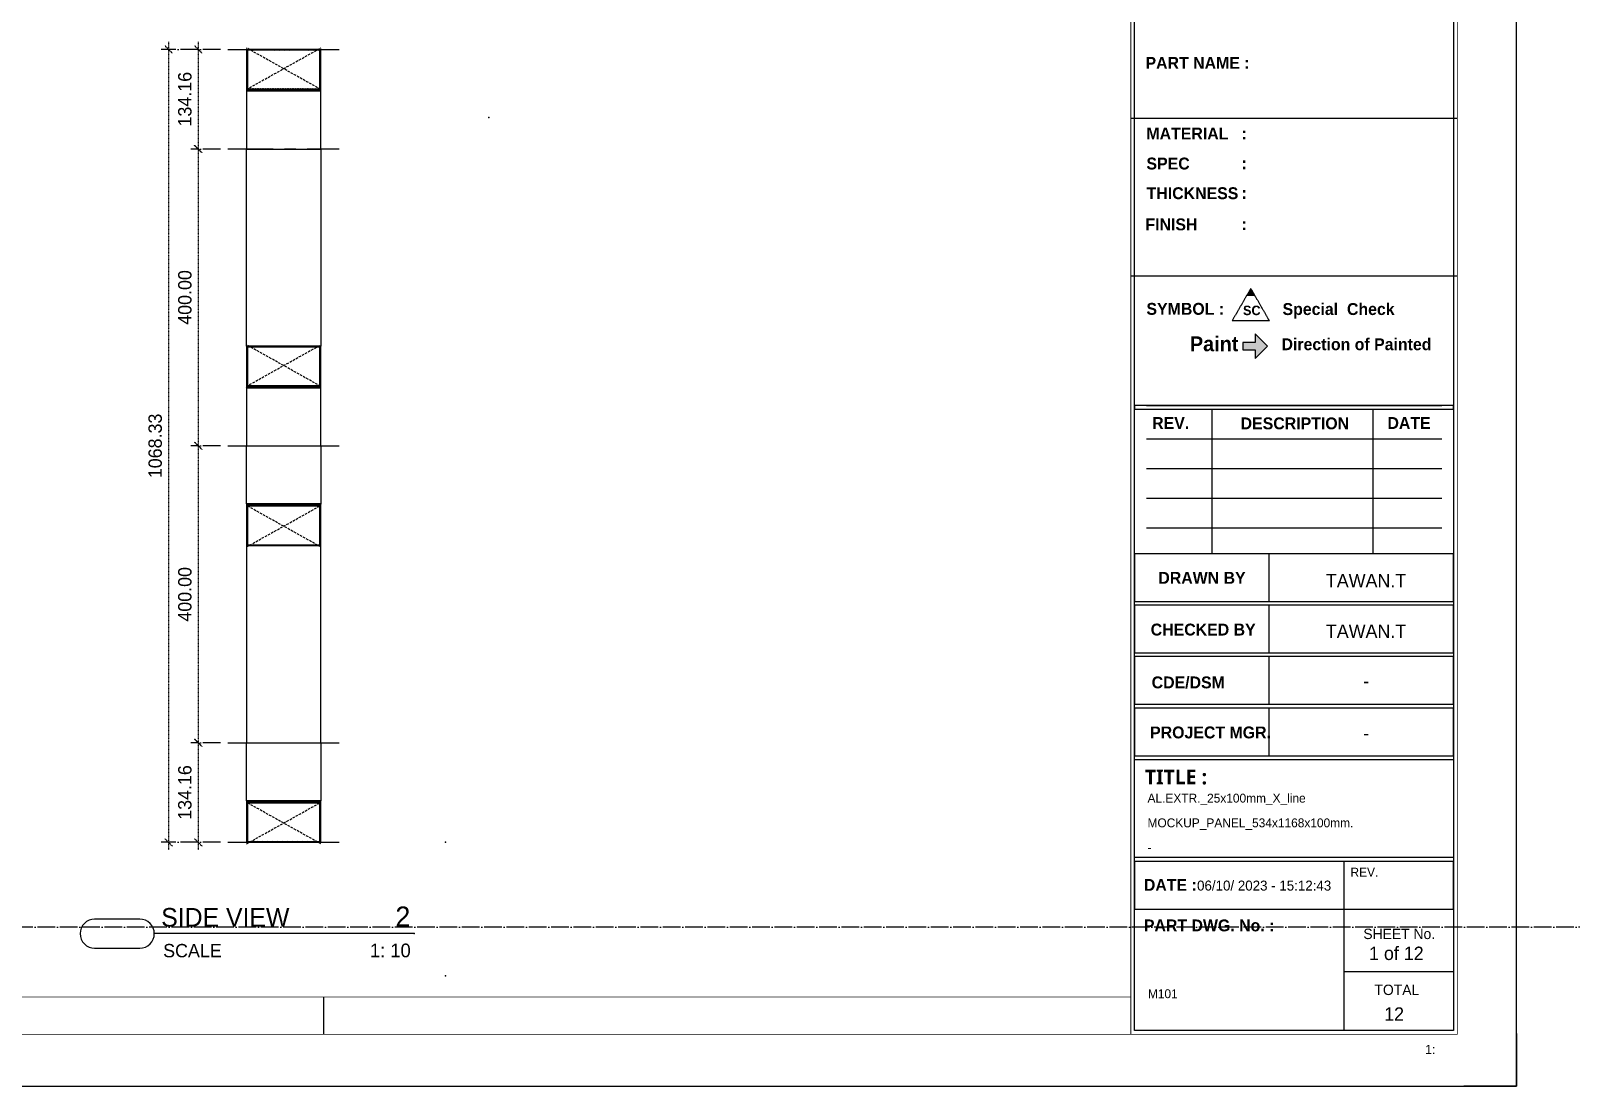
# Model space of a CAD drawing. Header units: millimetres. Extents: x -244126 to 368105, y -173968 to 259060.
# Drawn here: x 5397 to 7473, y 3898 to 5320 of the extents above; entities that cross this region are included whole.
import ezdxf
from ezdxf.enums import TextEntityAlignment as Align

# ---------------------------------------------------------------- set-up
doc = ezdxf.new("R2010")
doc.units = ezdxf.units.MM
doc.header["$MEASUREMENT"] = 0
for name, pattern in [('005_GG_TA_LINE', [13.75, 5, -1.25, 1.25, -1.25, 5]), ('ACAD_ISO04W100', [30, 24, -3, 0, -3]), ('BORDER2', [22.225, 6.35, -3.175, 6.35, -3.175, 0, -3.175]), ('CENTER', [2, 1.25, -0.25, 0.25, -0.25]), ('HIDDEN', [9.525, 6.35, -3.175]), ('TA_GL_000.00010', [0.000275, 0.0001, -2.5e-05, 2.5e-05, -2.5e-05, 0.0001]), ('TA_GL_061.00000', [167.75, 61, -15.25, 15.25, -15.25, 61])]:
    doc.linetypes.add(name, pattern=pattern)
for name, color, linetype in [('000 - D I M', 6, 'Continuous'), ('000 - D I M 0.25', 6, 'Continuous'), ('000 - GRID', 8, 'CENTER'), ('000 - H A T C H', 8, 'Continuous'), ('000 - H I D D E N', 7, 'Continuous'), ('000 - L I N E 0.1', 1, 'Continuous'), ('000 - SYMBOL CON', 1, 'Continuous'), ('000 - T E X T', 4, 'Continuous'), ('000 - TITLEBLOCK', 4, 'Continuous'), ('000 - WIPEOUT', 250, 'Continuous'), ('002 - STRUCTURAL STEEL', 4, 'Continuous'), ('A04_TUBE SERIES', 7, 'Continuous'), ('FL-Support ii', 5, 'Continuous'), ('T E X T', 4, 'Continuous')]:
    doc.layers.add(name, color=color, linetype=linetype)
doc.styles.add('BROWALLIA', font='BrowalliaUPC.ttf')
doc.styles.add('Cetury Gothic', font='GOTHIC.TTF')
doc.styles.add('CORDIA', font='cordia.shx')
doc.styles.add('MtXpl_BrowalliaUPC', font='BrowalliaUPC.ttf')
doc.styles.add('MtXpl_Century_Gothic', font='GOTHICB.TTF')
doc.styles.add('MtXpl_Malgun_Gothic', font='malgunbd.ttf')
doc.styles.add('TA', font='Cordia New.ttf', dxfattribs={"height": 4.5})
doc.dimstyles.new('DIM E-E', dxfattribs={"dimscale": 2, "dimtxt": 0.18, "dimasz": 0.1, "dimexe": 0.1, "dimexo": 0.1, "dimgap": 0.09, "dimtad": 1, "dimtoh": 1, "dimzin": 0, "dimdsep": 46, "dimtxsty": 'CORDIA', "dimblk": 'OBLIQUE', "dimcen": 0.1, "dimdle": 0.1, "dimclrd": 40, "dimclre": 140, "dimclrt": 3, "dimadec": 0, "dimazin": 0, "dimtfac": 1, "dimtix": 1, "dimtmove": 2, "dimatfit": 3, "dimfxl": 1, "dimtolj": 1, "dimtzin": 0, "dimarcsym": 0})

# ---------------------------------------------------------------- blocks, each defined once
blk = doc.blocks.new('A$Cfd196da9')
at = {"color": 0, "linetype": 'ByBlock', "const_width": 0.1}
blk.add_lwpolyline([(-143.5, -98), (96.5, -98), (96.5, 99), (-143.5, 99)], close=True, dxfattribs=at)
blk = doc.blocks.new('*U1673')
h = blk.add_hatch(color=150)
h.dxf.hatch_style = 1
h.paths.add_polyline_path([(2611.7, 1074.8), (2605.9, 1064.8), (2617.5, 1064.8)])
at = {"layer": 'FL-Support ii'}
blk.add_hatch(color=1, dxfattribs=at).paths.add_polyline_path([(2617.6, 1002.1), (2617.6, 1013.8), (2634.3, 997.1), (2617.6, 980.4), (2617.6, 992.1), (2600.9, 992.1), (2600.9, 1002.1)])
at = {"color": 3, "linetype": 'Continuous'}
for p, q in [((2890, 1303.6), (2450, 1303.6)), ((2890, 1303.6), (2450, 1303.6)), ((2890, 1091.2), (2450, 1091.2)), ((2559, 912.3), (2559, 717.3)), ((2776, 912.3), (2776, 717.3)), ((2471, 872.3), (2869, 872.3)), ((2636.2, 717.3), (2636.2, 653)), ((2636.2, 648), (2636.2, 583.8)), ((2636.2, 578.8), (2636.2, 514.5)), ((2636.2, 509.5), (2636.2, 445.2)), ((2737, 302.9), (2737, 238.6)), ((2737, 238.6), (2737, 75)), ((2737, 154.3), (2885, 154.3))]:
    blk.add_line(p, q, dxfattribs=at)
at = {"color": 8, "linetype": 'Continuous'}
for p, q in [((2471, 917.3), (2869, 917.3)), ((2471, 832.3), (2869, 832.3)), ((2471, 792.3), (2869, 792.3)), ((2471, 752.3), (2869, 752.3))]:
    blk.add_line(p, q, dxfattribs=at)
at = {"color": 150, "linetype": 'HIDDEN', "ltscale": 0.1}
blk.add_lwpolyline([(2586.7, 1031.5), (2636.7, 1031.5), (2611.7, 1074.8), (2586.7, 1031.5)], dxfattribs=at)
at = {"color": 3, "linetype": 'Continuous'}
for points in [[(2885, 912.3), (2885, 917.3), (2455, 917.3), (2455, 912.3)], [(2885, 653), (2885, 717.3), (2455, 717.3), (2455, 653)], [(2885, 583.8), (2885, 648), (2455, 648), (2455, 583.8)], [(2885, 514.5), (2885, 578.8), (2455, 578.8), (2455, 514.5)], [(2885, 445.2), (2885, 509.5), (2455, 509.5), (2455, 445.2)], [(2885, 440.2), (2885, 307.9), (2455, 307.9), (2455, 440.2)], [(2885, 238.6), (2885, 302.9), (2455, 302.9), (2455, 238.6)], [(2885, 238.6), (2885, 75), (2455, 75), (2455, 238.6)]]:
    blk.add_lwpolyline(points, close=True, dxfattribs=at)
blk.add_point((1585, 1305))
at = {"layer": '000 - L I N E 0.1', "color": 21, "linetype": 'Continuous'}
blk.add_lwpolyline([(2970, 71.2), (2970, 0), (2898.8, 0)], dxfattribs=at)
at = {"layer": '000 - T E X T', "color": 3}
blk.add_line((1362.3, 70), (1362.3, 120), dxfattribs=at)
at = {"layer": '000 - T E X T', "color": 3, "const_width": 1}
blk.add_lwpolyline([(2890, 70), (2450, 70), (2450, 2040), (2890, 2040)], close=True, dxfattribs=at)
at = {"layer": '000 - T E X T', "color": 3}
blk.add_lwpolyline([(2885, 75), (2455, 75), (2455, 2035), (2885, 2035)], close=True, dxfattribs=at)
at = {"layer": '000 - T E X T', "color": 3, "const_width": 1}
blk.add_lwpolyline([(50, 120), (2450, 120)], dxfattribs=at)
at = {"layer": '000 - TITLEBLOCK', "color": 250}
blk.add_lwpolyline([(0, 0), (2970, 0), (2970, 2100), (0, 2100)], close=True, dxfattribs=at)
at = {"layer": 'FL-Support ii', "color": 5}
blk.add_lwpolyline([(2617.6, 980.4), (2634.3, 997.1), (2617.6, 1013.8), (2617.6, 1002.1), (2600.9, 1002.1), (2600.9, 992.1), (2617.6, 992.1)], close=True, dxfattribs=at)
at = {"layer": '000 - T E X T', "color": 3, "xscale": 10, "yscale": 10, "zscale": 10}
blk.add_blockref('A$Cfd196da9', (1485, 1050), dxfattribs=at)
at = {"color": 4, "style": 'Cetury Gothic'}
blk.add_text(' 1:', height=12.51, dxfattribs=at).set_placement((2842, 43.2))
at = {"color": 4, "style": 'TA'}
blk.add_attdef('PAPER_SIZE', text='', height=12.5, dxfattribs=at).set_placement((2843, 49.9), align=Align.MIDDLE_RIGHT)
blk.add_attdef('SCALE_SIZE', text='', height=12.5, dxfattribs=at).set_placement((2867.6, 50.1), align=Align.MIDDLE_LEFT)
at = {"layer": '000 - D I M 0.25', "color": 2, "insert": (2595, 1010.2), "char_height": 20, "width": 671.136, "attachment_point": 3, "style": 'BROWALLIA'}
blk.add_mtext('{\\fBrowalliaUPC|b1|i0|c222|p34;Paint}', dxfattribs=at)
at = {"layer": '000 - T E X T', "linetype": '005_GG_TA_LINE', "insert": (2534.3, 277), "char_height": 13.438, "attachment_point": 1, "style": 'Cetury Gothic'}
blk.add_mtext(' 06/10/ 2023 - 15:12:43 ', dxfattribs=at)
at = {"layer": '000 - T E X T', "color": 250, "style": 'TA'}
for tag, height, p in [('SUPERLINK', 10, (86.3, 2078.8)), ('NAMEFILE', 10, (86.3, 2058.8)), ('SC', 200, (16.8, 1876.1))]:
    blk.add_attdef(tag, text='', height=height, dxfattribs=at).set_placement(p, align=Align.MIDDLE_LEFT)
at = {"layer": '000 - T E X T', "color": 4, "style": 'TA'}
for tag, height, p in [('NAME_JOB_1', 10, (2618.3, 1691.3)), ('NAME_JOB_2', 10, (2618.3, 1669.4)), ('NAME_PROJECT_1', 15, (2469, 1594.8)), ('NAME_PROJECT_2', 15, (2469, 1557.8)), ('NAME_PROJECT_3', 15, (2469, 1520.8)), ('CODE_VALUE_1', 9.5, (2605.7, 1445.6)), ('CODE_VALUE_2', 9.5, (2605.7, 1415.6)), ('PART_NAME_VALUE_1', 9.5, (2605.7, 1379.4)), ('PART_NAME_VALUE_2', 9.5, (2605.7, 1349.4)), ('PART_NAME_VALUE_3', 9.5, (2605.7, 1319.4)), ('MATTERIAL_VALUE_1', 18, (2609.8, 1284.5)), ('SPEC_VALUE', 18, (2609.8, 1243.4)), ('THICKNESS_VALUE', 18, (2609.8, 1202.6)), ('COATING_VALUE_1', 18, (2609.8, 1162.5)), ('COATING_VALUE_2', 18, (2609.8, 1122.4)), ('NAME_TITLE_1', 12, (2472.5, 388.1)), ('NAME_TITLE_2', 12, (2472.5, 354.8)), ('NAME_TITLE_3', 12, (2472.5, 321.5)), ('DRAWING_NO1', 12, (2473.1, 164.6)), ('DRAWING_NO2', 12, (2473.1, 124.6))]:
    blk.add_attdef(tag, text='', height=height, dxfattribs=at).set_placement(p, align=Align.MIDDLE_LEFT)
for tag, p in [('NAME_DAFT', (2767.1, 681.1)), ('NAME_CHECKED', (2767.1, 613)), ('NAME_DESIGNER', (2767.1, 546.1)), ('NAME_DESIGN_MGR', (2767.1, 475.6))]:
    blk.add_attdef(tag, text='', height=18, dxfattribs=at).set_placement(p, align=Align.MIDDLE_CENTER)
for tag, p, height in [('REV', (2767.6, 251.2), 18.8), ('NAME_REMARK', (276.4, 86.5), 20)]:
    blk.add_attdef(tag, p, '', height=height, dxfattribs=at)
at = {"layer": '000 - T E X T', "color": 4, "style": 'Cetury Gothic'}
for tag, p in [('SHEET_NO.', (2807.9, 170)), ('TOTAL_SHEET_NO.', (2804.8, 88.2))]:
    blk.add_attdef(tag, text='', height=18, dxfattribs=at).set_placement(p, align=Align.CENTER)
at = {"layer": 'T E X T', "color": 4, "linetype": '005_GG_TA_LINE'}
for s, height, style, p in [('PART NAME :', 16, 'MtXpl_Century_Gothic', (2469.8, 1370.7)), ('MATERIAL', 16, 'MtXpl_Century_Gothic', (2471, 1275.5)), (':', 16, 'MtXpl_Century_Gothic', (2599.1, 1275.5)), ('SPEC', 16, 'MtXpl_Century_Gothic', (2471.1, 1235.1)), (':', 16, 'MtXpl_Century_Gothic', (2599.1, 1235.5)), ('THICKNESS', 16, 'MtXpl_Century_Gothic', (2471.3, 1195.1)), (':', 16, 'MtXpl_Century_Gothic', (2599.1, 1195.5)), ('FINISH', 16, 'MtXpl_Century_Gothic', (2469.7, 1153.1)), (':', 16, 'MtXpl_Century_Gothic', (2599.1, 1153.5)), ('SYMBOL :', 16, 'MtXpl_Century_Gothic', (2471.1, 1039.3)), ('Special  Check', 16, 'MtXpl_Century_Gothic', (2654.5, 1039)), ('Direction of Painted', 16, 'MtXpl_Century_Gothic', (2653.1, 991.6)), ('REV.', 16, 'MtXpl_Century_Gothic', (2478.8, 885.5)), ('DESCRIPTION', 16, 'MtXpl_Century_Gothic', (2598, 885)), ('DATE', 16, 'MtXpl_Century_Gothic', (2795.9, 885.5)), ('DRAWN BY', 16, 'MtXpl_Century_Gothic', (2487.1, 676.9)), ('CHECKED BY', 16, 'MtXpl_Century_Gothic', (2476.8, 607.2)), ('CDE/DSM', 16, 'MtXpl_Century_Gothic', (2478.1, 536)), ('PROJECT MGR.', 16, 'MtXpl_Century_Gothic', (2476, 468.6)), ('TITLE :', 20, 'MtXpl_Malgun_Gothic', (2469, 406.6)), ('REV.', 12, 'Cetury Gothic', (2746.1, 282.3)), ('DATE :', 16, 'MtXpl_Century_Gothic', (2467.6, 263.2)), ('PART DWG. No. :', 16, 'MtXpl_Century_Gothic', (2467.6, 208.6)), ('SHEET No.', 14, 'Cetury Gothic', (2763.4, 198.2)), ('TOTAL', 14, 'Cetury Gothic', (2778.4, 122.8))]:
    blk.add_text(s, height=height, dxfattribs=dict(at, style=style)).set_placement(p)
at = {"layer": 'T E X T', "color": 150, "insert": (2601.2, 1051.6), "char_height": 12.8, "attachment_point": 1, "style": 'Cetury Gothic'}
blk.add_mtext('{\\fCentury Gothic|b1|i0|c0|p34;SC}', dxfattribs=at)
blk = doc.blocks.new('*U219')
at = {"color": 250}
blk.add_wipeout([(55.9, 0), (55.9, 200), (-55.9, 200), (-55.9, 0)], dxfattribs=at).dxf.layer = '000 - WIPEOUT'
at = {"layer": '000 - H I D D E N', "color": 8, "linetype": 'HIDDEN'}
for p, q in [((51.9, 0), (-59.9, 200)), ((51.9, 200), (-59.9, 0))]:
    blk.add_line(p, q, dxfattribs=at)
at = {"layer": '002 - STRUCTURAL STEEL', "color": 0}
blk.add_lwpolyline([(55.9, 0), (55.9, 200), (-55.9, 200), (-55.9, 0)], close=True, dxfattribs=at)
blk.add_lwpolyline([(49.9, 3.4), (49.9, 196.6, 0.414214), (48.9, 197.6), (-52.9, 197.6, 0.414214), (-53.9, 196.6), (-53.9, 3.4, 0.414214), (-52.9, 2.4), (48.9, 2.4, 0.414214)], format="xyb", close=True, dxfattribs=at)
at = {"layer": 'Defpoints', "color": 250}
blk.add_lwpolyline([(55.9, 0), (55.9, 200), (-55.9, 200), (-55.9, 0)], close=True, dxfattribs=at)
at = {"color": 250}
blk.add_wipeout([(55.9, 0), (55.9, 200), (-55.9, 200), (-55.9, 0)], dxfattribs=at).dxf.layer = '000 - WIPEOUT'
at = {"layer": '000 - H A T C H'}
h = blk.add_hatch(dxfattribs=at)
h.set_pattern_fill('ANSI32', color=256, scale=0.25)
h.set_pattern_definition([(45, (-4, 187.5), (-1.683798, 1.683798), []), (45, (-2.8775, 187.5), (-1.683798, 1.683798), [])])
h.paths.add_polyline_path([(55.9, 0), (55.9, 200), (-55.9, 200), (-55.9, 0)])
edge = h.paths.add_edge_path(flags=16)
edge.add_line((49.9, 3.4), (49.9, 196.6))
edge.add_arc((48.9, 196.6), 1, 0, 90)
edge.add_line((48.9, 197.6), (-52.9, 197.6))
edge.add_arc((-52.9, 196.6), 1, 90, 180)
edge.add_line((-53.9, 196.6), (-53.9, 3.4))
edge.add_arc((-52.9, 3.4), 1, 180, 270)
edge.add_line((-52.9, 2.4), (48.9, 2.4))
edge.add_arc((48.9, 3.4), 1, 270, 360)
at = {"layer": '000 - H I D D E N', "color": 8, "linetype": 'HIDDEN'}
for p, q in [((51.9, 0), (-59.9, 200)), ((51.9, 200), (-59.9, 0))]:
    blk.add_line(p, q, dxfattribs=at)
at = {"layer": '002 - STRUCTURAL STEEL', "color": 0}
blk.add_lwpolyline([(55.9, 0), (55.9, 200), (-55.9, 200), (-55.9, 0)], close=True, dxfattribs=at)
blk.add_lwpolyline([(49.9, 3.4), (49.9, 196.6, 0.414214), (48.9, 197.6), (-52.9, 197.6, 0.414214), (-53.9, 196.6), (-53.9, 3.4, 0.414214), (-52.9, 2.4), (48.9, 2.4, 0.414214)], format="xyb", close=True, dxfattribs=at)
at = {"layer": 'Defpoints', "color": 250}
blk.add_lwpolyline([(55.9, 0), (55.9, 200), (-55.9, 200), (-55.9, 0)], close=True, dxfattribs=at)
blk = doc.blocks.new('*U218')
at = {"color": 250}
blk.add_wipeout([(55.9, 0), (55.9, 200), (-55.9, 200), (-55.9, 0)], dxfattribs=at).dxf.layer = '000 - WIPEOUT'
at = {"layer": '000 - H I D D E N', "color": 8, "linetype": 'HIDDEN'}
for p, q in [((59.9, 0), (-51.9, 200)), ((59.9, 200), (-51.9, 0))]:
    blk.add_line(p, q, dxfattribs=at)
at = {"layer": '002 - STRUCTURAL STEEL', "color": 0}
blk.add_lwpolyline([(55.9, 0), (55.9, 200), (-55.9, 200), (-55.9, 0)], close=True, dxfattribs=at)
blk.add_lwpolyline([(53.9, 3.4), (53.9, 196.6, 0.414214), (52.9, 197.6), (-48.9, 197.6, 0.414214), (-49.9, 196.6), (-49.9, 3.4, 0.414214), (-48.9, 2.4), (52.9, 2.4, 0.414214)], format="xyb", close=True, dxfattribs=at)
at = {"layer": 'Defpoints', "color": 250}
blk.add_lwpolyline([(55.9, 0), (55.9, 200), (-55.9, 200), (-55.9, 0)], close=True, dxfattribs=at)
at = {"color": 250}
blk.add_wipeout([(55.9, 0), (55.9, 200), (-55.9, 200), (-55.9, 0)], dxfattribs=at).dxf.layer = '000 - WIPEOUT'
at = {"layer": '000 - H A T C H'}
h = blk.add_hatch(dxfattribs=at)
h.set_pattern_fill('ANSI32', color=256, scale=0.25)
h.set_pattern_definition([(45, (4, 187.5), (-1.683798, 1.683798), []), (45, (5.1225, 187.5), (-1.683798, 1.683798), [])])
h.paths.add_polyline_path([(55.9, 0), (55.9, 200), (-55.9, 200), (-55.9, 0)])
edge = h.paths.add_edge_path(flags=16)
edge.add_line((53.9, 3.4), (53.9, 196.6))
edge.add_arc((52.9, 196.6), 1, 0, 90)
edge.add_line((52.9, 197.6), (-48.9, 197.6))
edge.add_arc((-48.9, 196.6), 1, 90, 180)
edge.add_line((-49.9, 196.6), (-49.9, 3.4))
edge.add_arc((-48.9, 3.4), 1, 180, 270)
edge.add_line((-48.9, 2.4), (52.9, 2.4))
edge.add_arc((52.9, 3.4), 1, 270, 360)
at = {"layer": '000 - H I D D E N', "color": 8, "linetype": 'HIDDEN'}
for p, q in [((59.9, 0), (-51.9, 200)), ((59.9, 200), (-51.9, 0))]:
    blk.add_line(p, q, dxfattribs=at)
at = {"layer": '002 - STRUCTURAL STEEL', "color": 0}
blk.add_lwpolyline([(55.9, 0), (55.9, 200), (-55.9, 200), (-55.9, 0)], close=True, dxfattribs=at)
blk.add_lwpolyline([(53.9, 3.4), (53.9, 196.6, 0.414214), (52.9, 197.6), (-48.9, 197.6, 0.414214), (-49.9, 196.6), (-49.9, 3.4, 0.414214), (-48.9, 2.4), (52.9, 2.4, 0.414214)], format="xyb", close=True, dxfattribs=at)
at = {"layer": 'Defpoints', "color": 250}
blk.add_lwpolyline([(55.9, 0), (55.9, 200), (-55.9, 200), (-55.9, 0)], close=True, dxfattribs=at)
blk = doc.blocks.new('*U220')
at = {"color": 0}
blk.add_wipeout([(0, 78.3), (100, 78.3), (100, 0), (0, 0)], dxfattribs=at).dxf.layer = '000 - WIPEOUT'
at = {"layer": '002 - STRUCTURAL STEEL', "color": 0, "linetype": 'ByBlock'}
blk.add_lwpolyline([(0, 78.3), (100, 78.3), (100, 0), (0, 0)], close=True, dxfattribs=at)
blk = doc.blocks.new('*U221')
at = {"color": 0}
blk.add_wipeout([(0, 265.8), (100, 265.8), (100, 0), (0, 0)], dxfattribs=at).dxf.layer = '000 - WIPEOUT'
at = {"layer": '002 - STRUCTURAL STEEL', "color": 0, "linetype": 'ByBlock'}
blk.add_lwpolyline([(0, 265.8), (100, 265.8), (100, 0), (0, 0)], close=True, dxfattribs=at)
blk = doc.blocks.new('*U222')
at = {"color": 0}
blk.add_wipeout([(0, 78.3), (100, 78.3), (100, 0), (0, 0)], dxfattribs=at).dxf.layer = '000 - WIPEOUT'
at = {"layer": '002 - STRUCTURAL STEEL', "color": 0, "linetype": 'ByBlock'}
blk.add_lwpolyline([(0, 78.3), (100, 78.3), (100, 0), (0, 0)], close=True, dxfattribs=at)
blk = doc.blocks.new('*U223')
at = {"color": 0}
blk.add_wipeout([(0, 265.8), (100, 265.8), (100, 0), (0, 0)], dxfattribs=at).dxf.layer = '000 - WIPEOUT'
at = {"layer": '002 - STRUCTURAL STEEL', "color": 0, "linetype": 'ByBlock'}
blk.add_lwpolyline([(0, 265.8), (100, 265.8), (100, 0), (0, 0)], close=True, dxfattribs=at)
blk = doc.blocks.new('*U224')
at = {"color": 3}
blk.add_point((0, -100), dxfattribs=at)
at = {"layer": '000 - GRID', "color": 0, "linetype": 'ByBlock'}
blk.add_line((0, 25), (0, -125), dxfattribs=at)
at = {"layer": '000 - GRID', "color": 0}
blk.add_point((0, 0), dxfattribs=at)
at = {"style": 'TA', "flags": 1}
blk.add_attdef('LOCATION', (6, 6), '', height=4.5, dxfattribs=at)
blk = doc.blocks.new('_Oblique')
at = {"color": 0, "linetype": 'ByBlock', "lineweight": -2}
blk.add_line((-0.5, -0.5), (0.5, 0.5), dxfattribs=at)
blk = doc.blocks.new('*D2723')
at = {"layer": '000 - D I M', "color": 140, "linetype": 'ACAD_ISO04W100', "lineweight": -2, "transparency": 16777216}
for p, q in [((5652.8, 5295), (5612.8, 5295)), ((5652.8, 5160.8), (5612.8, 5160.8))]:
    blk.add_line(p, q, dxfattribs=at)
at = {"layer": '000 - D I M', "color": 40, "linetype": 'TA_GL_000.00010', "lineweight": -2, "transparency": 16777216}
blk.add_line((5622.8, 5305), (5622.8, 5150.8), dxfattribs=at)
at = {"layer": 'Defpoints', "color": 0, "linetype": 'TA_GL_000.00010', "transparency": 16777216}
for p in [(5662.8, 5295), (5622.8, 5160.8), (5662.8, 5160.8)]:
    blk.add_point(p, dxfattribs=at)
at = {"layer": '000 - D I M', "color": 40, "linetype": 'TA_GL_000.00010', "lineweight": -2, "transparency": 16777216, "xscale": 10, "yscale": 10, "zscale": 10}
for p, rotation in [((5622.8, 5295), 90), ((5622.8, 5160.8), 270)]:
    blk.add_blockref('_Oblique', p, dxfattribs=dict(at, rotation=rotation))
at = {"layer": '000 - D I M', "color": 3, "linetype": 'TA_GL_000.00010', "transparency": 16777216, "insert": (5604.8, 5227.9), "char_height": 18, "attachment_point": 5, "rotation": 90, "style": 'CORDIA'}
blk.add_mtext('\\A1;134.16', dxfattribs=at)
blk = doc.blocks.new('*D2724')
at = {"layer": '000 - D I M', "color": 40, "linetype": 'TA_GL_000.00010', "lineweight": -2, "transparency": 16777216}
blk.add_line((5622.8, 5170.8), (5622.8, 4750.8), dxfattribs=at)
at = {"layer": '000 - D I M', "color": 140, "linetype": 'ACAD_ISO04W100', "lineweight": -2, "transparency": 16777216}
for p, q in [((5652.8, 5160.8), (5612.8, 5160.8)), ((5652.8, 4760.8), (5612.8, 4760.8))]:
    blk.add_line(p, q, dxfattribs=at)
at = {"layer": 'Defpoints', "color": 0, "linetype": 'TA_GL_000.00010', "transparency": 16777216}
for p in [(5662.8, 5160.8), (5622.8, 4760.8), (5662.8, 4760.8)]:
    blk.add_point(p, dxfattribs=at)
at = {"layer": '000 - D I M', "color": 40, "linetype": 'TA_GL_000.00010', "lineweight": -2, "transparency": 16777216, "xscale": 10, "yscale": 10, "zscale": 10}
for p, rotation in [((5622.8, 5160.8), 90), ((5622.8, 4760.8), 270)]:
    blk.add_blockref('_Oblique', p, dxfattribs=dict(at, rotation=rotation))
at = {"layer": '000 - D I M', "color": 3, "linetype": 'TA_GL_000.00010', "transparency": 16777216, "insert": (5604.8, 4960.8), "char_height": 18, "attachment_point": 5, "rotation": 90, "style": 'CORDIA'}
blk.add_mtext('\\A1;400.00', dxfattribs=at)
blk = doc.blocks.new('*D2725')
at = {"layer": '000 - D I M', "color": 140, "linetype": 'ACAD_ISO04W100', "lineweight": -2, "transparency": 16777216}
for p, q in [((5652.8, 4760.8), (5612.8, 4760.8)), ((5652.8, 4360.8), (5612.8, 4360.8))]:
    blk.add_line(p, q, dxfattribs=at)
at = {"layer": '000 - D I M', "color": 40, "linetype": 'TA_GL_000.00010', "lineweight": -2, "transparency": 16777216}
blk.add_line((5622.8, 4770.8), (5622.8, 4350.8), dxfattribs=at)
at = {"layer": 'Defpoints', "color": 0, "linetype": 'TA_GL_000.00010', "transparency": 16777216}
for p in [(5662.8, 4760.8), (5622.8, 4360.8), (5662.8, 4360.8)]:
    blk.add_point(p, dxfattribs=at)
at = {"layer": '000 - D I M', "color": 40, "linetype": 'TA_GL_000.00010', "lineweight": -2, "transparency": 16777216, "xscale": 10, "yscale": 10, "zscale": 10}
for p, rotation in [((5622.8, 4760.8), 90), ((5622.8, 4360.8), 270)]:
    blk.add_blockref('_Oblique', p, dxfattribs=dict(at, rotation=rotation))
at = {"layer": '000 - D I M', "color": 3, "linetype": 'TA_GL_000.00010', "transparency": 16777216, "insert": (5604.8, 4560.8), "char_height": 18, "attachment_point": 5, "rotation": 90, "style": 'CORDIA'}
blk.add_mtext('\\A1;400.00', dxfattribs=at)
blk = doc.blocks.new('*D2726')
at = {"layer": '000 - D I M', "color": 140, "linetype": 'ACAD_ISO04W100', "lineweight": -2, "transparency": 16777216}
for p, q in [((5652.8, 4360.8), (5612.8, 4360.8)), ((5652.8, 4226.7), (5612.8, 4226.7))]:
    blk.add_line(p, q, dxfattribs=at)
at = {"layer": '000 - D I M', "color": 40, "linetype": 'TA_GL_000.00010', "lineweight": -2, "transparency": 16777216}
blk.add_line((5622.8, 4370.8), (5622.8, 4216.7), dxfattribs=at)
at = {"layer": 'Defpoints', "color": 0, "linetype": 'TA_GL_000.00010', "transparency": 16777216}
for p in [(5662.8, 4360.8), (5622.8, 4226.7), (5662.8, 4226.7)]:
    blk.add_point(p, dxfattribs=at)
at = {"layer": '000 - D I M', "color": 40, "linetype": 'TA_GL_000.00010', "lineweight": -2, "transparency": 16777216, "xscale": 10, "yscale": 10, "zscale": 10}
for p, rotation in [((5622.8, 4360.8), 90), ((5622.8, 4226.7), 270)]:
    blk.add_blockref('_Oblique', p, dxfattribs=dict(at, rotation=rotation))
at = {"layer": '000 - D I M', "color": 3, "linetype": 'TA_GL_000.00010', "transparency": 16777216, "insert": (5604.8, 4293.8), "char_height": 18, "attachment_point": 5, "rotation": 90, "style": 'CORDIA'}
blk.add_mtext('\\A1;134.16', dxfattribs=at)
blk = doc.blocks.new('*D2727')
at = {"layer": '000 - D I M', "color": 140, "linetype": 'ACAD_ISO04W100', "lineweight": -2, "transparency": 16777216}
for p, q in [((5652.8, 5295), (5572.8, 5295)), ((5652.8, 4226.7), (5572.8, 4226.7))]:
    blk.add_line(p, q, dxfattribs=at)
at = {"layer": '000 - D I M', "color": 40, "linetype": 'TA_GL_000.00010', "lineweight": -2, "transparency": 16777216}
blk.add_line((5582.8, 5305), (5582.8, 4216.7), dxfattribs=at)
at = {"layer": 'Defpoints', "color": 0, "linetype": 'TA_GL_000.00010', "transparency": 16777216}
for p in [(5662.8, 5295), (5582.8, 4226.7), (5662.8, 4226.7)]:
    blk.add_point(p, dxfattribs=at)
at = {"layer": '000 - D I M', "color": 40, "linetype": 'TA_GL_000.00010', "lineweight": -2, "transparency": 16777216, "xscale": 10, "yscale": 10, "zscale": 10}
for p, rotation in [((5582.8, 5295), 90), ((5582.8, 4226.7), 270)]:
    blk.add_blockref('_Oblique', p, dxfattribs=dict(at, rotation=rotation))
at = {"layer": '000 - D I M', "color": 3, "linetype": 'TA_GL_000.00010', "transparency": 16777216, "insert": (5564.8, 4760.8), "char_height": 18, "attachment_point": 5, "rotation": 90, "style": 'CORDIA'}
blk.add_mtext('\\A1;1068.33', dxfattribs=at)
blk = doc.blocks.new('*U864')
at = {"color": 4}
blk.add_line((-4.26, 5.7), (-39.26, 5.7), dxfattribs=at)
at = {"linetype": 'TA_GL_000.00010'}
blk.add_point((0, 18), dxfattribs=at)
for p in [(-4.26, 5.7), (0, 0)]:
    blk.add_point(p)
at = {"layer": '000 - SYMBOL CON', "color": 0, "linetype": 'ByBlock'}
blk.add_lwpolyline([(-47.3, 7.66, 0.414214), (-49.26, 5.7, 0.414214), (-47.3, 3.74), (-41.22, 3.74, 0.414214), (-39.26, 5.7, 0.414214), (-41.22, 7.66)], format="xyb", close=True, dxfattribs=at)
at = {"color": 4, "linetype": 'BORDER2', "style": 'Cetury Gothic'}
blk.add_text('SCALE', height=1.8, dxfattribs=at).set_placement((-38.07, 2.51))
at = {"color": 0, "style": 'TA'}
for tag, p in [('HEADING2', (-38.33, 10.65)), ('HEADING', (-38.33, 6.65))]:
    blk.add_attdef(tag, p, '', height=2.5, dxfattribs=at)
for tag, height, p in [('LO', 2.7, (-4.76, 6.65)), ('SC', 1.85, (-4.7, 2.51))]:
    blk.add_attdef(tag, text='', height=height, dxfattribs=at).set_placement(p, align=Align.RIGHT)
at = {"layer": '000 - T E X T', "color": 0, "style": 'MtXpl_BrowalliaUPC'}
blk.add_attdef('NO.CODE', text='', height=2, dxfattribs=at).set_placement((-44.26, 5.7), align=Align.MIDDLE_CENTER)
blk = doc.blocks.new('*D2896')
at = {"layer": '000 - D I M', "color": 140, "linetype": 'ACAD_ISO04W100', "lineweight": -2, "transparency": 16777216}
for p, q in [((9282.8, 4112.2), (5.2, 4112.2)), ((2, 4071.5), (9.2, 4071.5))]:
    blk.add_line(p, q, dxfattribs=at)
at = {"layer": '000 - D I M', "color": 40, "linetype": 'TA_GL_000.00010', "lineweight": -2, "transparency": 16777216}
blk.add_line((7.2, 4114.2), (7.2, 4069.5), dxfattribs=at)
at = {"layer": 'Defpoints', "color": 0, "linetype": 'TA_GL_000.00010', "transparency": 16777216}
for p in [(9284.8, 4112.2), (0, 4071.5), (7.2, 4071.5)]:
    blk.add_point(p, dxfattribs=at)
at = {"layer": '000 - D I M', "color": 40, "linetype": 'TA_GL_000.00010', "lineweight": -2, "transparency": 16777216, "xscale": 2, "yscale": 2, "zscale": 2}
for p, rotation in [((7.2, 4112.2), 90), ((7.2, 4071.5), 270)]:
    blk.add_blockref('_Oblique', p, dxfattribs=dict(at, rotation=rotation))
at = {"layer": '000 - D I M', "color": 3, "linetype": 'TA_GL_000.00010', "transparency": 16777216, "insert": (3.6, 4091.8), "char_height": 3.6, "attachment_point": 5, "rotation": 90, "style": 'CORDIA'}
blk.add_mtext('\\A1;40.70', dxfattribs=at)

msp = doc.modelspace()

# ---------------------------------------------------------------- block references
at = {"color": 2}
for name, p in [('*U221', (5687.83373, 4895.00553)), ('*U220', (5687.83373, 4682.57908)), ('*U220', (5687.83373, 4282.57908))]:
    msp.add_blockref(name, p, dxfattribs=at)

# ---------------------------------------------------------------- dimensions: what is measured, and where the dimension line sits
at = {"layer": '000 - D I M', "linetype": 'TA_GL_000.00010'}
for base, p1, p2, override, picture, middle in [((5582.83373, 4226.67738), (5662.83373, 5295.00553), (5662.83373, 4226.67738), {"dimscale": 100}, '*D2727', (5564.83373, 4760.84146)), ((5622.83373, 5160.84146), (5662.83373, 5295.00553), (5662.83373, 5160.84146), {"dimscale": 100}, '*D2723', (5604.83373, 5227.92349)), ((5622.83373, 4760.84146), (5662.83373, 5160.84146), (5662.83373, 4760.84146), {"dimscale": 100}, '*D2724', (5604.83373, 4960.84146)), ((5622.83373, 4360.84146), (5662.83373, 4760.84146), (5662.83373, 4360.84146), {"dimscale": 100}, '*D2725', (5604.83373, 4560.84146)), ((5622.83373, 4226.67738), (5662.83373, 4360.84146), (5662.83373, 4226.67738), {"dimscale": 100}, '*D2726', (5604.83373, 4293.75942)), ((7.17031, 4071.4977), (9284.82101, 4112.19414), (0, 4071.4977), {"dimscale": 20}, '*D2896', (3.57031, 4091.84592))]:
    dim = msp.add_linear_dim(base=base, p1=p1, p2=p2, angle=90, dimstyle='DIM E-E', override=override, dxfattribs=at)
    dim.commit()
    dim.dimension.update_dxf_attribs({"geometry": picture, "text_midpoint": middle})

# ---------------------------------------------------------------- next in the draw order: block references
at = {"color": 2, "xscale": -1, "rotation": 180}
for name, p in [('*U222', (5687.83373, 5239.10383)), ('*U222', (5687.83373, 4839.10383)), ('*U223', (5687.83373, 4626.67738))]:
    msp.add_blockref(name, p, dxfattribs=at)

# ---------------------------------------------------------------- next in the draw order: block references
ref = msp.add_blockref('*U1673', (4429.62999, 3898.13396))
ref.add_attrib('NAME_DAFT', 'TAWAN.T', dxfattribs={"layer": '000 - T E X T', "color": 4, "height": 18, "style": 'TA'}).set_placement((7196.68487, 4579.21434), align=Align.MIDDLE_CENTER)
ref.add_attrib('NAME_CHECKED', 'TAWAN.T', dxfattribs={"layer": '000 - T E X T', "color": 4, "height": 18, "style": 'TA'}).set_placement((7196.68487, 4511.10981), align=Align.MIDDLE_CENTER)
ref.add_attrib('NAME_DESIGNER', '-', dxfattribs={"layer": '000 - T E X T', "color": 4, "height": 18, "style": 'TA'}).set_placement((7196.68487, 4444.19027), align=Align.MIDDLE_CENTER)
ref.add_attrib('NAME_DESIGN_MGR', '-', dxfattribs={"layer": '000 - T E X T', "color": 4, "height": 18, "style": 'TA'}).set_placement((7196.68487, 4373.71577), align=Align.MIDDLE_CENTER)
ref.add_attrib('NAME_TITLE_1', 'AL.EXTR._25x100mm_X_line', dxfattribs={"layer": '000 - T E X T', "color": 4, "height": 12, "style": 'TA'}).set_placement((6902.16274, 4286.22065), align=Align.MIDDLE_LEFT)
ref.add_attrib('NAME_TITLE_2', 'MOCKUP_PANEL_534x1168x100mm.', dxfattribs={"layer": '000 - T E X T', "color": 4, "height": 12, "style": 'TA'}).set_placement((6902.16274, 4252.92065), align=Align.MIDDLE_LEFT)
ref.add_attrib('NAME_TITLE_3', '-', dxfattribs={"layer": '000 - T E X T', "color": 4, "height": 12, "style": 'TA'}).set_placement((6902.16274, 4219.62065), align=Align.MIDDLE_LEFT)
ref.add_attrib('DRAWING_NO2', 'M101', dxfattribs={"layer": '000 - T E X T', "color": 4, "height": 12, "style": 'TA'}).set_placement((6902.68435, 4022.70644), align=Align.MIDDLE_LEFT)
ref.add_attrib('SHEET_NO.', '1 of 12', dxfattribs={"layer": '000 - T E X T', "color": 4, "height": 18, "style": 'Cetury Gothic'}).set_placement((7237.52471, 4068.12268), align=Align.CENTER)
ref.add_attrib('TOTAL_SHEET_NO.', '12', dxfattribs={"layer": '000 - T E X T', "color": 4, "height": 18, "style": 'Cetury Gothic'}).set_placement((7234.45921, 3986.33317), align=Align.CENTER)
at = {"layer": '000 - GRID', "linetype": 'TA_GL_061.00000', "rotation": 90}
for p in [(5687.83373, 5160.84146), (5687.83373, 4760.84146), (5687.83373, 4360.84146)]:
    msp.add_blockref('*U224', p, dxfattribs=at)

# ---------------------------------------------------------------- next in the draw order: block references
at = {"layer": 'A04_TUBE SERIES', "color": 3, "xscale": 0.4999999999997091, "yscale": 0.4999999999997091, "zscale": 0.4999999999997091, "rotation": 270}
for name, p in [('*U219', (5687.83373, 5267.05468)), ('*U219', (5687.83373, 4867.05468)), ('*U218', (5687.83373, 4654.62823)), ('*U218', (5687.83373, 4254.62823))]:
    msp.add_blockref(name, p, dxfattribs=at)

# ---------------------------------------------------------------- next in the draw order: block references
at = {"layer": '000 - GRID', "linetype": 'TA_GL_061.00000', "rotation": 90}
for p in [(5687.83373, 5295.00553), (5687.83373, 4226.67738)]:
    msp.add_blockref('*U224', p, dxfattribs=at)
at = {"layer": '000 - T E X T', "xscale": 10, "yscale": 10, "zscale": 10}
msp.add_blockref('*U864', (5956.17167, 4046.67738), dxfattribs=at).add_auto_attribs({'HEADING': 'SIDE VIEW', 'LO': '2', 'SC': '1: 10'})

doc.saveas('drawing.dxf')
